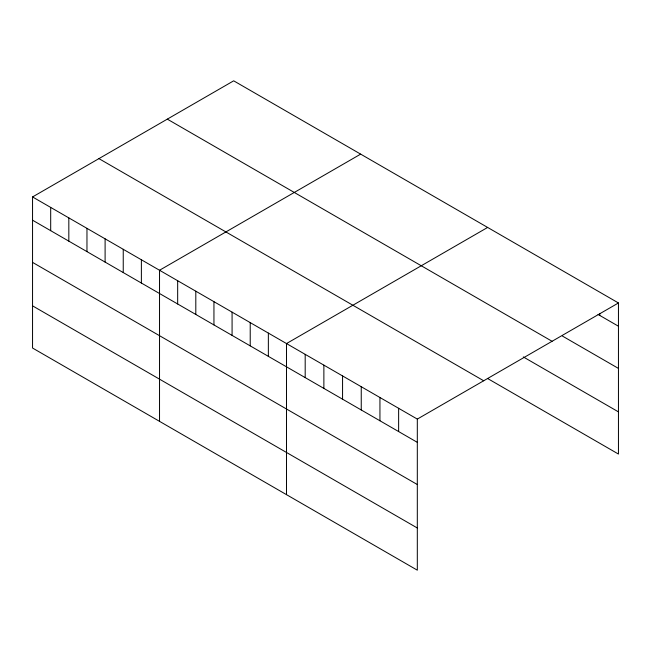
<?xml version="1.0" encoding="UTF-8"?>
<svg xmlns="http://www.w3.org/2000/svg" width="651" height="651" viewBox="0 0 651 651"><rect width="100%" height="100%" fill="white"/><g stroke="black" fill="none" stroke-linecap="round" stroke-linejoin="round"><path stroke-width="0.98" d="M32.55 196.944L417.315 419.089L417.315 570.178L32.55 348.033L32.55 196.944L233.685 80.822L618.45 302.967L618.45 454.056L487.632 378.524M360.654 154.132L159.528 270.255L159.528 421.335M487.632 227.443L286.497 343.565L286.497 494.646M417.315 419.089L618.45 302.967M598.066 314.449L618.45 326.224M562.383 336.038L618.45 368.409M167.307 119.141L552.081 341.287M523.306 356.935L618.45 411.871M98.919 158.624L483.693 380.77M32.55 220.201L417.315 442.346M32.55 262.386L417.315 484.531M32.55 305.848L417.315 527.994M599.758 313.408L599.758 315.434M398.632 408.299L398.632 431.556M379.94 397.509L379.94 420.766M361.248 386.718L361.248 409.975M342.564 375.928L342.564 399.185M323.873 365.138L323.873 388.395M305.189 354.356L305.189 377.604M268.358 333.092L268.358 356.341M250.22 322.619L250.22 345.868M232.081 312.146L232.081 335.395M213.943 301.673L213.943 324.922M195.805 291.2L195.805 314.449M177.666 280.727L177.666 303.984M141.381 259.782L141.381 283.039M123.242 249.309L123.242 272.566M105.104 238.836L105.104 262.093M86.965 228.363L86.965 251.62M68.827 217.89L68.827 241.147M50.688 207.417L50.688 230.674"/></g></svg>
